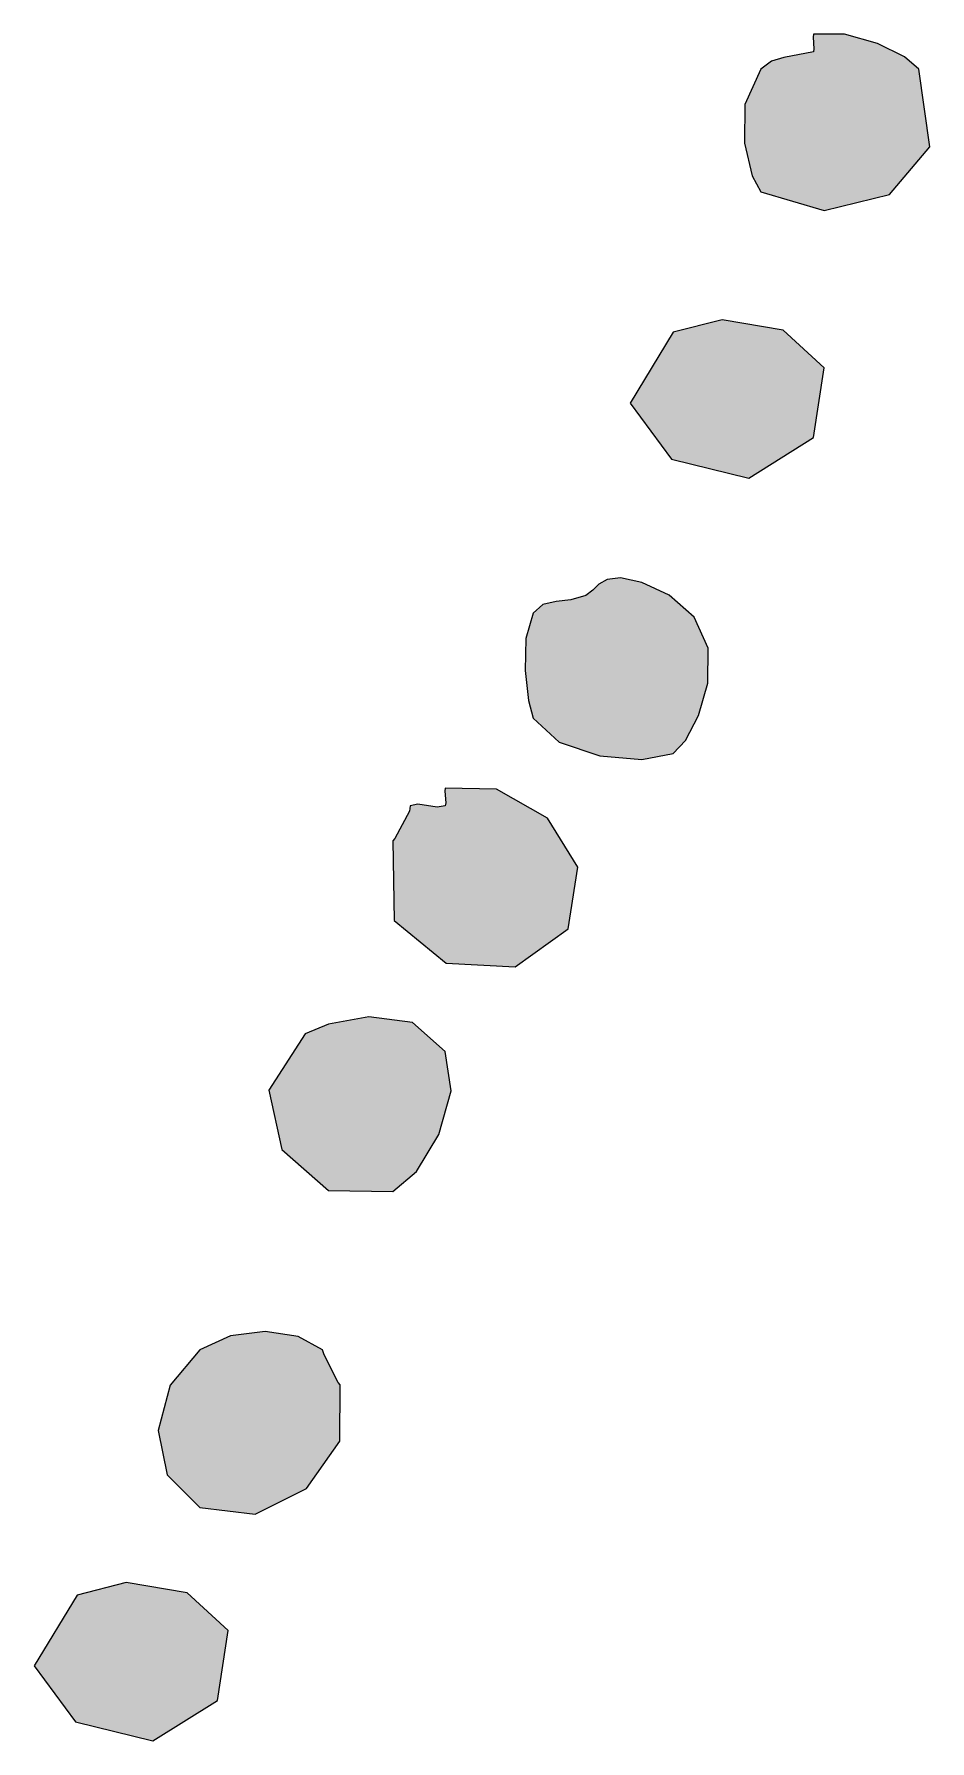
# Model space of a CAD drawing. Header units: inches. Extents: x -493 to 494, y -382 to 902.
# Drawn here: x -73.4 to -67.99, y 891.91 to 902.22 of the extents above; entities that cross this region are included whole.
import ezdxf

# ---------------------------------------------------------------- set-up
doc = ezdxf.new("R2010")
doc.units = ezdxf.units.IN
doc.header["$MEASUREMENT"] = 0
doc.layers.add('Layer 1', color=7, linetype='Continuous')

msp = doc.modelspace()

# ---------------------------------------------------------------- hatches: boundary and pattern name
at = {"layer": 'Layer 1', "true_color": 0xffffff}
h = msp.add_hatch(color=7, dxfattribs=at)
edge = h.paths.add_edge_path()
edge.add_spline(control_points=[(-68.689, 902.11), (-68.689, 902.11), (-68.687, 902.128), (-68.687, 902.128), (-68.687, 902.128), (-68.692, 902.199), (-68.692, 902.199), (-68.692, 902.199), (-68.689, 902.216), (-68.689, 902.216), (-68.689, 902.216), (-68.502, 902.217), (-68.502, 902.217), (-68.502, 902.217), (-68.303, 902.16), (-68.303, 902.16), (-68.303, 902.16), (-68.139, 902.079), (-68.139, 902.079), (-68.139, 902.079), (-68.054, 902.005), (-68.054, 902.005), (-68.054, 902.005), (-67.986, 901.536), (-67.986, 901.536), (-67.986, 901.536), (-68.23, 901.248), (-68.23, 901.248), (-68.23, 901.248), (-68.624, 901.152), (-68.624, 901.152), (-68.624, 901.152), (-69.007, 901.264), (-69.007, 901.264), (-69.007, 901.264), (-69.06, 901.361), (-69.06, 901.361), (-69.06, 901.361), (-69.106, 901.558), (-69.106, 901.558), (-69.106, 901.558), (-69.103, 901.792), (-69.103, 901.792), (-69.103, 901.792), (-69.007, 902.005), (-69.007, 902.005), (-69.007, 902.005), (-68.943, 902.053), (-68.943, 902.053), (-68.943, 902.053), (-68.869, 902.075), (-68.869, 902.075), (-68.869, 902.075), (-68.689, 902.11), (-68.689, 902.11), (-68.689, 902.11), (-68.689, 902.11), (-68.689, 902.11), (-68.689, 902.11), (-68.689, 902.11), (-68.689, 902.11)], knot_values=[0, 0, 0, 0, 1, 1, 1, 2, 2, 2, 3, 3, 3, 4, 4, 4, 5, 5, 5, 6, 6, 6, 7, 7, 7, 8, 8, 8, 9, 9, 9, 10, 10, 10, 11, 11, 11, 12, 12, 12, 13, 13, 13, 14, 14, 14, 15, 15, 15, 16, 16, 16, 17, 17, 17, 18, 18, 18, 19, 19, 19, 20, 20, 20, 20], degree=3, periodic=1)
h = msp.add_hatch(color=7, dxfattribs=at)
edge = h.paths.add_edge_path()
edge.add_spline(control_points=[(-69.536, 900.417), (-69.536, 900.417), (-69.241, 900.492), (-69.241, 900.492), (-69.241, 900.492), (-68.873, 900.43), (-68.873, 900.43), (-68.873, 900.43), (-68.625, 900.202), (-68.625, 900.202), (-68.625, 900.202), (-68.689, 899.781), (-68.689, 899.781), (-68.689, 899.781), (-69.079, 899.537), (-69.079, 899.537), (-69.079, 899.537), (-69.546, 899.651), (-69.546, 899.651), (-69.546, 899.651), (-69.796, 899.989), (-69.796, 899.989), (-69.796, 899.989), (-69.536, 900.417), (-69.536, 900.417), (-69.536, 900.417), (-69.536, 900.417), (-69.536, 900.417), (-69.536, 900.417), (-69.536, 900.417), (-69.536, 900.417)], knot_values=[0, 0, 0, 0, 1, 1, 1, 2, 2, 2, 3, 3, 3, 4, 4, 4, 5, 5, 5, 6, 6, 6, 7, 7, 7, 8, 8, 8, 9, 9, 9, 10, 10, 10, 10], degree=3, periodic=1)
h = msp.add_hatch(color=7, dxfattribs=at)
edge = h.paths.add_edge_path()
edge.add_spline(control_points=[(-70.065, 898.828), (-70.065, 898.828), (-70.022, 898.86), (-70.022, 898.86), (-70.022, 898.86), (-69.985, 898.896), (-69.985, 898.896), (-69.985, 898.896), (-69.935, 898.925), (-69.935, 898.925), (-69.935, 898.925), (-69.854, 898.934), (-69.854, 898.934), (-69.854, 898.934), (-69.725, 898.906), (-69.725, 898.906), (-69.725, 898.906), (-69.56, 898.829), (-69.56, 898.829), (-69.56, 898.829), (-69.409, 898.698), (-69.409, 898.698), (-69.409, 898.698), (-69.325, 898.511), (-69.325, 898.511), (-69.325, 898.511), (-69.328, 898.298), (-69.328, 898.298), (-69.328, 898.298), (-69.384, 898.103), (-69.384, 898.103), (-69.384, 898.103), (-69.463, 897.953), (-69.463, 897.953), (-69.463, 897.953), (-69.536, 897.875), (-69.536, 897.875), (-69.536, 897.875), (-69.725, 897.837), (-69.725, 897.837), (-69.725, 897.837), (-69.98, 897.86), (-69.98, 897.86), (-69.98, 897.86), (-70.225, 897.943), (-70.225, 897.943), (-70.225, 897.943), (-70.383, 898.087), (-70.383, 898.087), (-70.383, 898.087), (-70.411, 898.195), (-70.411, 898.195), (-70.411, 898.195), (-70.431, 898.375), (-70.431, 898.375), (-70.431, 898.375), (-70.426, 898.569), (-70.426, 898.569), (-70.426, 898.569), (-70.383, 898.722), (-70.383, 898.722), (-70.383, 898.722), (-70.324, 898.774), (-70.324, 898.774), (-70.324, 898.774), (-70.244, 898.792), (-70.244, 898.792), (-70.244, 898.792), (-70.155, 898.802), (-70.155, 898.802), (-70.155, 898.802), (-70.065, 898.828), (-70.065, 898.828), (-70.065, 898.828), (-70.065, 898.828), (-70.065, 898.828), (-70.065, 898.828), (-70.065, 898.828), (-70.065, 898.828)], knot_values=[0, 0, 0, 0, 1, 1, 1, 2, 2, 2, 3, 3, 3, 4, 4, 4, 5, 5, 5, 6, 6, 6, 7, 7, 7, 8, 8, 8, 9, 9, 9, 10, 10, 10, 11, 11, 11, 12, 12, 12, 13, 13, 13, 14, 14, 14, 15, 15, 15, 16, 16, 16, 17, 17, 17, 18, 18, 18, 19, 19, 19, 20, 20, 20, 21, 21, 21, 22, 22, 22, 23, 23, 23, 24, 24, 24, 25, 25, 25, 26, 26, 26, 26], degree=3, periodic=1)
h = msp.add_hatch(color=7, dxfattribs=at)
edge = h.paths.add_edge_path()
edge.add_spline(control_points=[(-70.913, 897.558), (-70.913, 897.558), (-70.909, 897.576), (-70.909, 897.576), (-70.909, 897.576), (-70.916, 897.646), (-70.916, 897.646), (-70.916, 897.646), (-70.913, 897.664), (-70.913, 897.664), (-70.913, 897.664), (-70.603, 897.658), (-70.603, 897.658), (-70.603, 897.658), (-70.296, 897.483), (-70.296, 897.483), (-70.296, 897.483), (-70.112, 897.187), (-70.112, 897.187), (-70.112, 897.187), (-70.171, 896.816), (-70.171, 896.816), (-70.171, 896.816), (-70.491, 896.587), (-70.491, 896.587), (-70.491, 896.587), (-70.908, 896.608), (-70.908, 896.608), (-70.908, 896.608), (-71.221, 896.866), (-71.221, 896.866), (-71.221, 896.866), (-71.23, 897.346), (-71.23, 897.346), (-71.23, 897.346), (-71.217, 897.36), (-71.217, 897.36), (-71.217, 897.36), (-71.13, 897.527), (-71.13, 897.527), (-71.13, 897.527), (-71.125, 897.558), (-71.125, 897.558), (-71.125, 897.558), (-71.079, 897.568), (-71.079, 897.568), (-71.079, 897.568), (-70.961, 897.551), (-70.961, 897.551), (-70.961, 897.551), (-70.913, 897.558), (-70.913, 897.558), (-70.913, 897.558), (-70.913, 897.558), (-70.913, 897.558), (-70.913, 897.558), (-70.913, 897.558), (-70.913, 897.558)], knot_values=[0, 0, 0, 0, 1, 1, 1, 2, 2, 2, 3, 3, 3, 4, 4, 4, 5, 5, 5, 6, 6, 6, 7, 7, 7, 8, 8, 8, 9, 9, 9, 10, 10, 10, 11, 11, 11, 12, 12, 12, 13, 13, 13, 14, 14, 14, 15, 15, 15, 16, 16, 16, 17, 17, 17, 18, 18, 18, 19, 19, 19, 19], degree=3, periodic=1)
h = msp.add_hatch(color=7, dxfattribs=at)
edge = h.paths.add_edge_path()
edge.add_spline(control_points=[(-71.76, 896.181), (-71.76, 896.181), (-71.618, 896.24), (-71.618, 896.24), (-71.618, 896.24), (-71.374, 896.285), (-71.374, 896.285), (-71.374, 896.285), (-71.111, 896.251), (-71.111, 896.251), (-71.111, 896.251), (-70.913, 896.075), (-70.913, 896.075), (-70.913, 896.075), (-70.877, 895.837), (-70.877, 895.837), (-70.877, 895.837), (-70.952, 895.574), (-70.952, 895.574), (-70.952, 895.574), (-71.086, 895.351), (-71.086, 895.351), (-71.086, 895.351), (-71.23, 895.229), (-71.23, 895.229), (-71.23, 895.229), (-71.618, 895.236), (-71.618, 895.236), (-71.618, 895.236), (-71.9, 895.484), (-71.9, 895.484), (-71.9, 895.484), (-71.979, 895.842), (-71.979, 895.842), (-71.979, 895.842), (-71.76, 896.181), (-71.76, 896.181), (-71.76, 896.181), (-71.76, 896.181), (-71.76, 896.181), (-71.76, 896.181), (-71.76, 896.181), (-71.76, 896.181)], knot_values=[0, 0, 0, 0, 1, 1, 1, 2, 2, 2, 3, 3, 3, 4, 4, 4, 5, 5, 5, 6, 6, 6, 7, 7, 7, 8, 8, 8, 9, 9, 9, 10, 10, 10, 11, 11, 11, 12, 12, 12, 13, 13, 13, 14, 14, 14, 14], degree=3, periodic=1)
h = msp.add_hatch(color=7, dxfattribs=at)
edge = h.paths.add_edge_path()
edge.add_spline(control_points=[(-72.395, 894.275), (-72.395, 894.275), (-72.21, 894.359), (-72.21, 894.359), (-72.21, 894.359), (-72, 894.384), (-72, 894.384), (-72, 894.384), (-71.801, 894.354), (-71.801, 894.354), (-71.801, 894.354), (-71.654, 894.275), (-71.654, 894.275), (-71.654, 894.275), (-71.645, 894.244), (-71.645, 894.244), (-71.645, 894.244), (-71.559, 894.076), (-71.559, 894.076), (-71.559, 894.076), (-71.548, 894.063), (-71.548, 894.063), (-71.548, 894.063), (-71.55, 893.722), (-71.55, 893.722), (-71.55, 893.722), (-71.751, 893.438), (-71.751, 893.438), (-71.751, 893.438), (-72.062, 893.283), (-72.062, 893.283), (-72.062, 893.283), (-72.395, 893.322), (-72.395, 893.322), (-72.395, 893.322), (-72.592, 893.52), (-72.592, 893.52), (-72.592, 893.52), (-72.646, 893.788), (-72.646, 893.788), (-72.646, 893.788), (-72.575, 894.061), (-72.575, 894.061), (-72.575, 894.061), (-72.395, 894.275), (-72.395, 894.275), (-72.395, 894.275), (-72.395, 894.275), (-72.395, 894.275), (-72.395, 894.275), (-72.395, 894.275), (-72.395, 894.275)], knot_values=[0, 0, 0, 0, 1, 1, 1, 2, 2, 2, 3, 3, 3, 4, 4, 4, 5, 5, 5, 6, 6, 6, 7, 7, 7, 8, 8, 8, 9, 9, 9, 10, 10, 10, 11, 11, 11, 12, 12, 12, 13, 13, 13, 14, 14, 14, 15, 15, 15, 16, 16, 16, 17, 17, 17, 17], degree=3, periodic=1)
h = msp.add_hatch(color=7, dxfattribs=at)
edge = h.paths.add_edge_path()
edge.add_spline(control_points=[(-73.136, 892.793), (-73.136, 892.793), (-72.84, 892.869), (-72.84, 892.869), (-72.84, 892.869), (-72.472, 892.807), (-72.472, 892.807), (-72.472, 892.807), (-72.224, 892.579), (-72.224, 892.579), (-72.224, 892.579), (-72.289, 892.158), (-72.289, 892.158), (-72.289, 892.158), (-72.679, 891.914), (-72.679, 891.914), (-72.679, 891.914), (-73.146, 892.028), (-73.146, 892.028), (-73.146, 892.028), (-73.396, 892.366), (-73.396, 892.366), (-73.396, 892.366), (-73.136, 892.793), (-73.136, 892.793), (-73.136, 892.793), (-73.136, 892.793), (-73.136, 892.793), (-73.136, 892.793), (-73.136, 892.793), (-73.136, 892.793)], knot_values=[0, 0, 0, 0, 1, 1, 1, 2, 2, 2, 3, 3, 3, 4, 4, 4, 5, 5, 5, 6, 6, 6, 7, 7, 7, 8, 8, 8, 9, 9, 9, 10, 10, 10, 10], degree=3, periodic=1)

# ---------------------------------------------------------------- linework, layer by layer
at = {"layer": 'Layer 1', "lineweight": 0}
for points, knots in [([(-68.689, 902.11), (-68.689, 902.11), (-68.687, 902.128), (-68.687, 902.128), (-68.687, 902.128), (-68.692, 902.199), (-68.692, 902.199), (-68.692, 902.199), (-68.689, 902.216), (-68.689, 902.216), (-68.689, 902.216), (-68.502, 902.217), (-68.502, 902.217), (-68.502, 902.217), (-68.303, 902.16), (-68.303, 902.16), (-68.303, 902.16), (-68.139, 902.079), (-68.139, 902.079), (-68.139, 902.079), (-68.054, 902.005), (-68.054, 902.005), (-68.054, 902.005), (-67.986, 901.536), (-67.986, 901.536), (-67.986, 901.536), (-68.23, 901.248), (-68.23, 901.248), (-68.23, 901.248), (-68.624, 901.152), (-68.624, 901.152), (-68.624, 901.152), (-69.007, 901.264), (-69.007, 901.264), (-69.007, 901.264), (-69.06, 901.361), (-69.06, 901.361), (-69.06, 901.361), (-69.106, 901.558), (-69.106, 901.558), (-69.106, 901.558), (-69.103, 901.792), (-69.103, 901.792), (-69.103, 901.792), (-69.007, 902.005), (-69.007, 902.005), (-69.007, 902.005), (-68.943, 902.053), (-68.943, 902.053), (-68.943, 902.053), (-68.869, 902.075), (-68.869, 902.075), (-68.869, 902.075), (-68.689, 902.11), (-68.689, 902.11), (-68.689, 902.11), (-68.689, 902.11), (-68.689, 902.11), (-68.689, 902.11), (-68.689, 902.11), (-68.689, 902.11)], [0, 0, 0, 0, 1, 1, 1, 2, 2, 2, 3, 3, 3, 4, 4, 4, 5, 5, 5, 6, 6, 6, 7, 7, 7, 8, 8, 8, 9, 9, 9, 10, 10, 10, 11, 11, 11, 12, 12, 12, 13, 13, 13, 14, 14, 14, 15, 15, 15, 16, 16, 16, 17, 17, 17, 18, 18, 18, 19, 19, 19, 20, 20, 20, 20]), ([(-69.536, 900.417), (-69.536, 900.417), (-69.241, 900.492), (-69.241, 900.492), (-69.241, 900.492), (-68.873, 900.43), (-68.873, 900.43), (-68.873, 900.43), (-68.625, 900.202), (-68.625, 900.202), (-68.625, 900.202), (-68.689, 899.781), (-68.689, 899.781), (-68.689, 899.781), (-69.079, 899.537), (-69.079, 899.537), (-69.079, 899.537), (-69.546, 899.651), (-69.546, 899.651), (-69.546, 899.651), (-69.796, 899.989), (-69.796, 899.989), (-69.796, 899.989), (-69.536, 900.417), (-69.536, 900.417), (-69.536, 900.417), (-69.536, 900.417), (-69.536, 900.417), (-69.536, 900.417), (-69.536, 900.417), (-69.536, 900.417)], [0, 0, 0, 0, 1, 1, 1, 2, 2, 2, 3, 3, 3, 4, 4, 4, 5, 5, 5, 6, 6, 6, 7, 7, 7, 8, 8, 8, 9, 9, 9, 10, 10, 10, 10]), ([(-70.065, 898.828), (-70.065, 898.828), (-70.022, 898.86), (-70.022, 898.86), (-70.022, 898.86), (-69.985, 898.896), (-69.985, 898.896), (-69.985, 898.896), (-69.935, 898.925), (-69.935, 898.925), (-69.935, 898.925), (-69.854, 898.934), (-69.854, 898.934), (-69.854, 898.934), (-69.725, 898.906), (-69.725, 898.906), (-69.725, 898.906), (-69.56, 898.829), (-69.56, 898.829), (-69.56, 898.829), (-69.409, 898.698), (-69.409, 898.698), (-69.409, 898.698), (-69.325, 898.511), (-69.325, 898.511), (-69.325, 898.511), (-69.328, 898.298), (-69.328, 898.298), (-69.328, 898.298), (-69.384, 898.103), (-69.384, 898.103), (-69.384, 898.103), (-69.463, 897.953), (-69.463, 897.953), (-69.463, 897.953), (-69.536, 897.875), (-69.536, 897.875), (-69.536, 897.875), (-69.725, 897.837), (-69.725, 897.837), (-69.725, 897.837), (-69.98, 897.86), (-69.98, 897.86), (-69.98, 897.86), (-70.225, 897.943), (-70.225, 897.943), (-70.225, 897.943), (-70.383, 898.087), (-70.383, 898.087), (-70.383, 898.087), (-70.411, 898.195), (-70.411, 898.195), (-70.411, 898.195), (-70.431, 898.375), (-70.431, 898.375), (-70.431, 898.375), (-70.426, 898.569), (-70.426, 898.569), (-70.426, 898.569), (-70.383, 898.722), (-70.383, 898.722), (-70.383, 898.722), (-70.324, 898.774), (-70.324, 898.774), (-70.324, 898.774), (-70.244, 898.792), (-70.244, 898.792), (-70.244, 898.792), (-70.155, 898.802), (-70.155, 898.802), (-70.155, 898.802), (-70.065, 898.828), (-70.065, 898.828), (-70.065, 898.828), (-70.065, 898.828), (-70.065, 898.828), (-70.065, 898.828), (-70.065, 898.828), (-70.065, 898.828)], [0, 0, 0, 0, 1, 1, 1, 2, 2, 2, 3, 3, 3, 4, 4, 4, 5, 5, 5, 6, 6, 6, 7, 7, 7, 8, 8, 8, 9, 9, 9, 10, 10, 10, 11, 11, 11, 12, 12, 12, 13, 13, 13, 14, 14, 14, 15, 15, 15, 16, 16, 16, 17, 17, 17, 18, 18, 18, 19, 19, 19, 20, 20, 20, 21, 21, 21, 22, 22, 22, 23, 23, 23, 24, 24, 24, 25, 25, 25, 26, 26, 26, 26]), ([(-70.913, 897.558), (-70.913, 897.558), (-70.909, 897.576), (-70.909, 897.576), (-70.909, 897.576), (-70.916, 897.646), (-70.916, 897.646), (-70.916, 897.646), (-70.913, 897.664), (-70.913, 897.664), (-70.913, 897.664), (-70.603, 897.658), (-70.603, 897.658), (-70.603, 897.658), (-70.296, 897.483), (-70.296, 897.483), (-70.296, 897.483), (-70.112, 897.187), (-70.112, 897.187), (-70.112, 897.187), (-70.171, 896.816), (-70.171, 896.816), (-70.171, 896.816), (-70.491, 896.587), (-70.491, 896.587), (-70.491, 896.587), (-70.908, 896.608), (-70.908, 896.608), (-70.908, 896.608), (-71.221, 896.866), (-71.221, 896.866), (-71.221, 896.866), (-71.23, 897.346), (-71.23, 897.346), (-71.23, 897.346), (-71.217, 897.36), (-71.217, 897.36), (-71.217, 897.36), (-71.13, 897.527), (-71.13, 897.527), (-71.13, 897.527), (-71.125, 897.558), (-71.125, 897.558), (-71.125, 897.558), (-71.079, 897.568), (-71.079, 897.568), (-71.079, 897.568), (-70.961, 897.551), (-70.961, 897.551), (-70.961, 897.551), (-70.913, 897.558), (-70.913, 897.558), (-70.913, 897.558), (-70.913, 897.558), (-70.913, 897.558), (-70.913, 897.558), (-70.913, 897.558), (-70.913, 897.558)], [0, 0, 0, 0, 1, 1, 1, 2, 2, 2, 3, 3, 3, 4, 4, 4, 5, 5, 5, 6, 6, 6, 7, 7, 7, 8, 8, 8, 9, 9, 9, 10, 10, 10, 11, 11, 11, 12, 12, 12, 13, 13, 13, 14, 14, 14, 15, 15, 15, 16, 16, 16, 17, 17, 17, 18, 18, 18, 19, 19, 19, 19]), ([(-71.76, 896.181), (-71.76, 896.181), (-71.618, 896.24), (-71.618, 896.24), (-71.618, 896.24), (-71.374, 896.285), (-71.374, 896.285), (-71.374, 896.285), (-71.111, 896.251), (-71.111, 896.251), (-71.111, 896.251), (-70.913, 896.075), (-70.913, 896.075), (-70.913, 896.075), (-70.877, 895.837), (-70.877, 895.837), (-70.877, 895.837), (-70.952, 895.574), (-70.952, 895.574), (-70.952, 895.574), (-71.086, 895.351), (-71.086, 895.351), (-71.086, 895.351), (-71.23, 895.229), (-71.23, 895.229), (-71.23, 895.229), (-71.618, 895.236), (-71.618, 895.236), (-71.618, 895.236), (-71.9, 895.484), (-71.9, 895.484), (-71.9, 895.484), (-71.979, 895.842), (-71.979, 895.842), (-71.979, 895.842), (-71.76, 896.181), (-71.76, 896.181), (-71.76, 896.181), (-71.76, 896.181), (-71.76, 896.181), (-71.76, 896.181), (-71.76, 896.181), (-71.76, 896.181)], [0, 0, 0, 0, 1, 1, 1, 2, 2, 2, 3, 3, 3, 4, 4, 4, 5, 5, 5, 6, 6, 6, 7, 7, 7, 8, 8, 8, 9, 9, 9, 10, 10, 10, 11, 11, 11, 12, 12, 12, 13, 13, 13, 14, 14, 14, 14]), ([(-72.395, 894.275), (-72.395, 894.275), (-72.21, 894.359), (-72.21, 894.359), (-72.21, 894.359), (-72, 894.384), (-72, 894.384), (-72, 894.384), (-71.801, 894.354), (-71.801, 894.354), (-71.801, 894.354), (-71.654, 894.275), (-71.654, 894.275), (-71.654, 894.275), (-71.645, 894.244), (-71.645, 894.244), (-71.645, 894.244), (-71.559, 894.076), (-71.559, 894.076), (-71.559, 894.076), (-71.548, 894.063), (-71.548, 894.063), (-71.548, 894.063), (-71.55, 893.722), (-71.55, 893.722), (-71.55, 893.722), (-71.751, 893.438), (-71.751, 893.438), (-71.751, 893.438), (-72.062, 893.283), (-72.062, 893.283), (-72.062, 893.283), (-72.395, 893.322), (-72.395, 893.322), (-72.395, 893.322), (-72.592, 893.52), (-72.592, 893.52), (-72.592, 893.52), (-72.646, 893.788), (-72.646, 893.788), (-72.646, 893.788), (-72.575, 894.061), (-72.575, 894.061), (-72.575, 894.061), (-72.395, 894.275), (-72.395, 894.275), (-72.395, 894.275), (-72.395, 894.275), (-72.395, 894.275), (-72.395, 894.275), (-72.395, 894.275), (-72.395, 894.275)], [0, 0, 0, 0, 1, 1, 1, 2, 2, 2, 3, 3, 3, 4, 4, 4, 5, 5, 5, 6, 6, 6, 7, 7, 7, 8, 8, 8, 9, 9, 9, 10, 10, 10, 11, 11, 11, 12, 12, 12, 13, 13, 13, 14, 14, 14, 15, 15, 15, 16, 16, 16, 17, 17, 17, 17]), ([(-73.136, 892.793), (-73.136, 892.793), (-72.84, 892.869), (-72.84, 892.869), (-72.84, 892.869), (-72.472, 892.807), (-72.472, 892.807), (-72.472, 892.807), (-72.224, 892.579), (-72.224, 892.579), (-72.224, 892.579), (-72.289, 892.158), (-72.289, 892.158), (-72.289, 892.158), (-72.679, 891.914), (-72.679, 891.914), (-72.679, 891.914), (-73.146, 892.028), (-73.146, 892.028), (-73.146, 892.028), (-73.396, 892.366), (-73.396, 892.366), (-73.396, 892.366), (-73.136, 892.793), (-73.136, 892.793), (-73.136, 892.793), (-73.136, 892.793), (-73.136, 892.793), (-73.136, 892.793), (-73.136, 892.793), (-73.136, 892.793)], [0, 0, 0, 0, 1, 1, 1, 2, 2, 2, 3, 3, 3, 4, 4, 4, 5, 5, 5, 6, 6, 6, 7, 7, 7, 8, 8, 8, 9, 9, 9, 10, 10, 10, 10])]:
    msp.add_open_spline(points, degree=3, knots=knots, dxfattribs=at)

doc.saveas('drawing.dxf')
